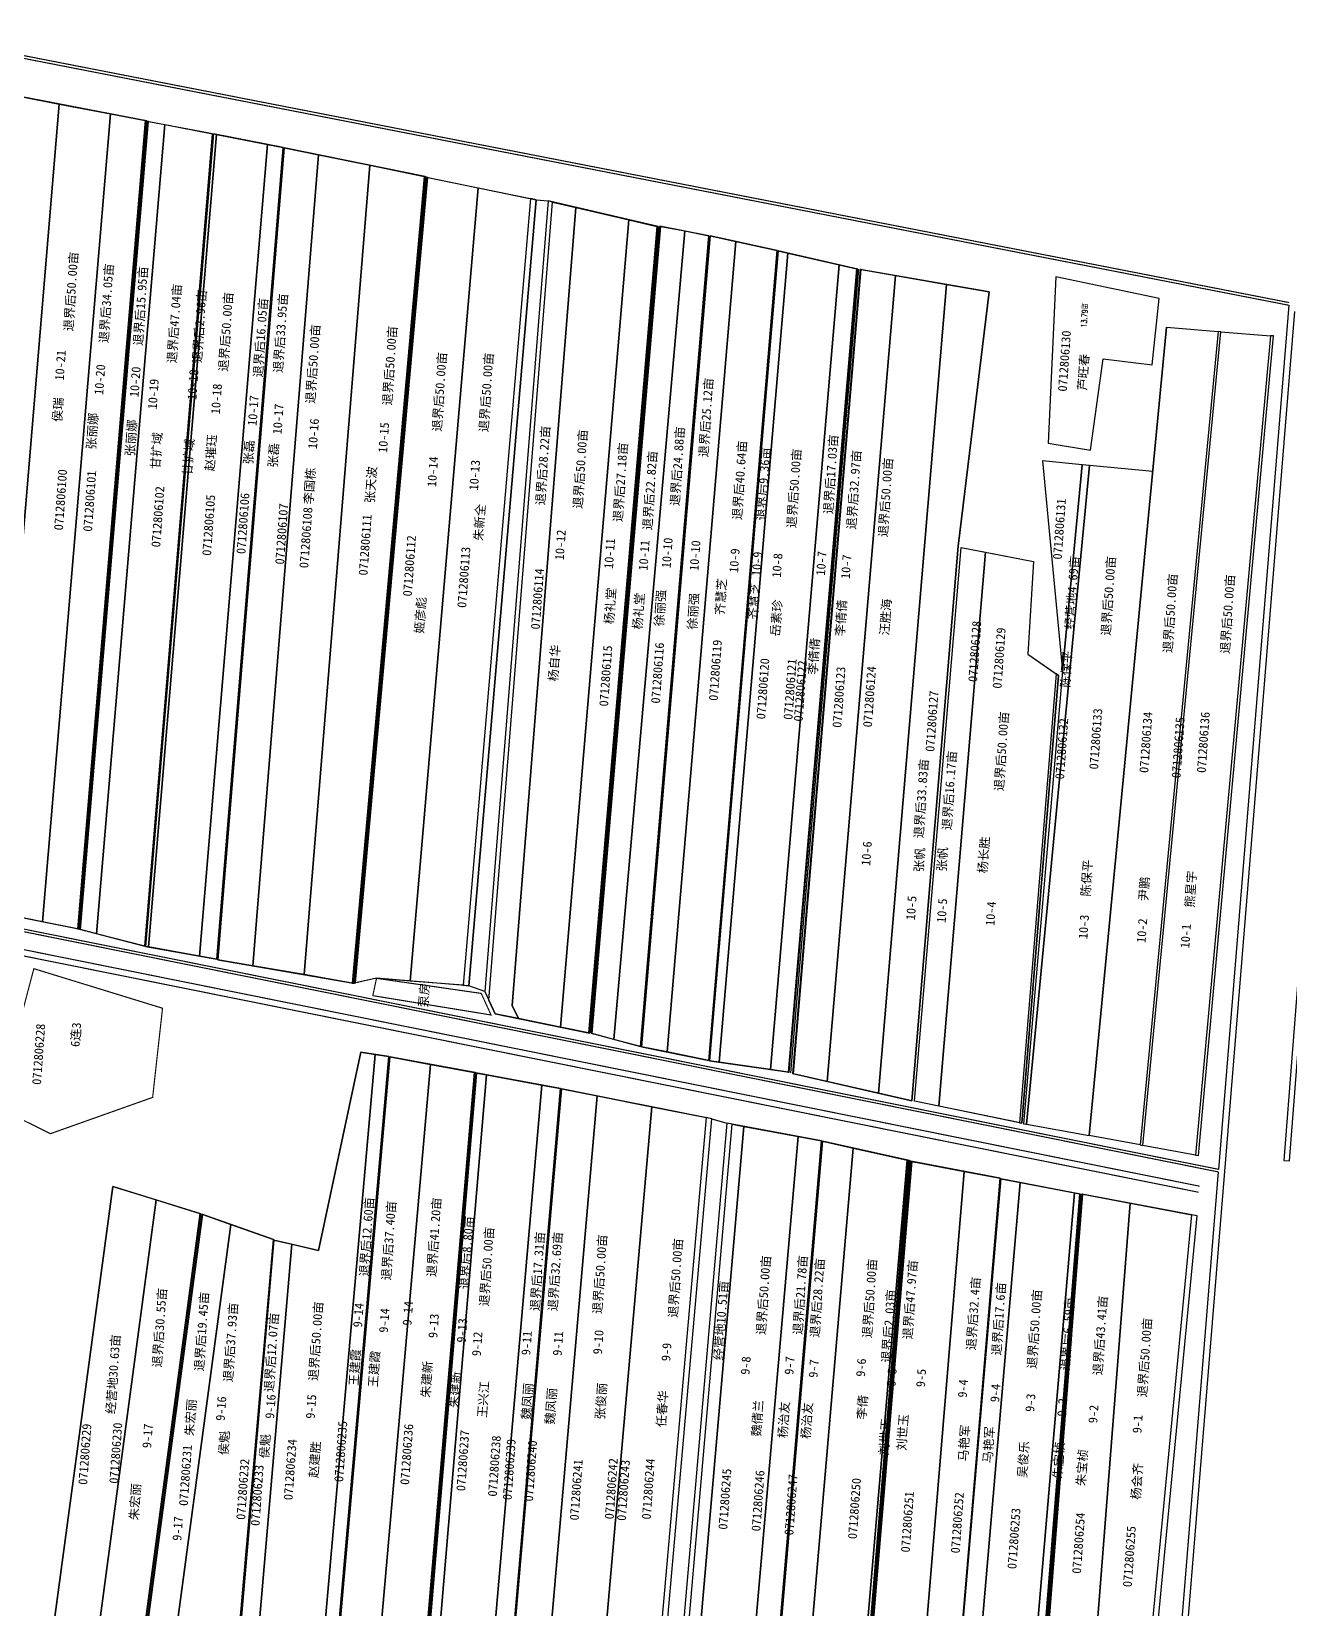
# Model space of a CAD drawing. Extents: x 550319 to 555636, y 4977603 to 4983250.
# Drawn here: x 552286 to 553405, y 4979769 to 4981172 of the extents above; entities that cross this region are included whole.
import ezdxf
from ezdxf.enums import TextEntityAlignment as Align

# ---------------------------------------------------------------- set-up
doc = ezdxf.new("R2010")
doc.units = 0
doc.header["$LTSCALE"] = 10
for name, color, linetype in [('2020-3-23', 4, 'CONTINUOUS'), ('2021新职工', 1, 'CONTINUOUS'), ('2022年', 7, 'CONTINUOUS'), ('出水桩', 2, 'CONTINUOUS'), ('地块名称', 6, 'CONTINUOUS'), ('宗地号', 1, 'CONTINUOUS'), ('权利人', 1, 'CONTINUOUS'), ('林渠扣减', 7, 'CONTINUOUS'), ('测地框', 1, 'CONTINUOUS'), ('磅房', 1, 'CONTINUOUS'), ('经营地', 6, 'CONTINUOUS'), ('经营地面积', 6, 'CONTINUOUS'), ('路林渠', 1, 'CONTINUOUS'), ('身份地', 1, 'CONTINUOUS'), ('身份地面积', 1, 'CONTINUOUS')]:
    doc.layers.add(name, color=color, linetype=linetype)
doc.styles.add('HZ', font='rs.shx', dxfattribs={"width": 0.8, "bigfont": 'hztxt.shx'})
doc.styles.add('宋体', font='')
doc.styles.get('宋体').set_extended_font_data('SimSun')

msp = doc.modelspace()

# ---------------------------------------------------------------- linework, layer by layer
at = {"layer": '2020-3-23', "color": 1, "linetype": 'Continuous', "flags": 128}
for points, elevation in [([(552638.4, 4981042.4), (552683.2, 4981033.2), (552622.7, 4980327.6), (552592.8, 4980330), (552574.2, 4980325.9)], 290.2), ([(552770.2, 4981015.7), (552817.4, 4981004.7), (552756.6, 4980286.6), (552719.2, 4980294.3), (552713.5, 4980305.9)], 290)]:
    msp.add_lwpolyline(points, close=True, dxfattribs=dict(at, elevation=elevation))
at = {"layer": '2021新职工', "color": 4, "linetype": 'Continuous', "flags": 128}
for points, elevation in [([(552912.4, 4980985.5), (552949.3, 4980977.5), (552888.4, 4980257), (552851.5, 4980264.5)], 290.5), ([(552950.2, 4980977), (552958.7, 4980975.1), (552897.7, 4980255.4), (552889.1, 4980256.7)], 290.6), ([(552919.5, 4980198.3), (552967.9, 4980189.3), (552909.1, 4979511.5), (552860.8, 4979521.2)], 291)]:
    msp.add_lwpolyline(points, close=True, dxfattribs=dict(at, elevation=elevation))
at = {"layer": '2022年', "color": 6, "linetype": 'Continuous', "flags": 128}
for points, elevation in [([(553004.5, 4980964.7), (553020, 4980961.1), (552959.1, 4980246.5), (552943.4, 4980248.8)], 290.6), ([(553024.1, 4980960.4), (553054.5, 4980955.1), (552993.8, 4980238.3), (552963.8, 4980245.1)], 290.4)]:
    msp.add_lwpolyline(points, close=True, dxfattribs=dict(at, elevation=elevation))
at = {"layer": '2022年', "color": 4, "linetype": 'Continuous', "elevation": 291, "flags": 128}
msp.add_lwpolyline([(553165.4, 4980148.4), (553213.9, 4980139.1), (553156.1, 4979463.6), (553107.5, 4979472.8)], close=True, dxfattribs=at)
at = {"layer": '出水桩', "color": 2, "linetype": 'Continuous', "flags": 128}
for points in [[(552388.1, 4981092.7), (552387.1, 4981092.9), (552326.8, 4980374.1), (552327.7, 4980373.9)], [(552389.8, 4981092.1), (552388.8, 4981092.3), (552328.4, 4980373.6), (552329.4, 4980373.3)], [(552636.2, 4981043.1), (552635.3, 4981043.3), (552571.1, 4980325.8), (552572.1, 4980325.6)], [(552638.4, 4981042.4), (552637.4, 4981042.6), (552573.2, 4980325.6), (552574.2, 4980325.9)], [(552843.3, 4980998.7), (552842.2, 4980998.9), (552781.4, 4980281.6), (552782.4, 4980281.3)], [(552845.9, 4980998.9), (552844.9, 4980999), (552783.7, 4980281.1), (552784.7, 4980280.8)], [(553021, 4980960.9), (553020, 4980961.1), (552959.1, 4980246.5), (552960.1, 4980246.4)], [(553024.1, 4980960.4), (553023.1, 4980960.6), (552962.8, 4980245.3), (552963.8, 4980245.1)], [(553199.5, 4980599.5), (553197.6, 4980600.8), (553165, 4980201.5), (553167, 4980201.1)], [(552680.6, 4980246.1), (552679.6, 4980246.2), (552622, 4979567.5), (552623, 4979567.3)], [(552682.2, 4980245.7), (552681.2, 4980245.9), (552623.9, 4979567.1), (552624.9, 4979567)], [(553066.9, 4980167.9), (553065.9, 4980168.1), (553010.4, 4979491.9), (553011.4, 4979491.7)], [(553069.2, 4980167.1), (553068.3, 4980167.3), (553011.9, 4979491.4), (553012.9, 4979491.2)], [(553219.3, 4980138), (553218.3, 4980138.2), (553164.4, 4979462), (553165.4, 4979461.8)], [(553221.3, 4980137.9), (553220.3, 4980138.1), (553167.3, 4979461.2), (553168.3, 4979461)], [(552436.4, 4980120.5), (552435.5, 4980120.8), (552368.3, 4979618.9), (552369.3, 4979618.7)], [(552438.3, 4980119.9), (552437.3, 4980120.2), (552370, 4979618.5), (552371, 4979618.3)]]:
    msp.add_lwpolyline(points, close=True, dxfattribs=at)
for points, elevation in [([(552388.5, 4981092.5), (552328.1, 4980373.7)], 289.9), ([(552572.6, 4980325.6), (552636.8, 4981042.8)], 290.2), ([(552783.1, 4980281.2), (552844.1, 4980998.9)], 290), ([(552961.4, 4980245.8), (553022.1, 4980960.7)], 290.6), ([(552680.9, 4980246), (552623.4, 4979567.2)], 290.6), ([(553067.6, 4980167.6), (553011.7, 4979491.6)], 291), ([(553012.9, 4979491.2), (553069.3, 4980167.2)], 291), ([(553219.8, 4980138.1), (553166.4, 4979461.5)], 290.6)]:
    msp.add_lwpolyline(points, dxfattribs=dict(at, elevation=elevation))
at = {"layer": '出水桩', "linetype": 'Continuous', "flags": 128}
msp.add_lwpolyline([(553344.2, 4980905.2), (553341.6, 4980905.4), (553272.2, 4980181.8), (553274.8, 4980181.3)], close=True, dxfattribs=at)
at = {"layer": '林渠扣减', "color": 3, "linetype": 'Continuous', "flags": 128}
for points, elevation in [([(552734.9, 4981022.6), (552729.8, 4981023.6), (552669.8, 4980323.8), (552674.9, 4980323.4)], 290.4), ([(552749.4, 4981020.5), (552745.4, 4981021.5), (552689.2, 4980318.3), (552692.7, 4980310.7)], 290), ([(553391, 4980901.4), (553388.3, 4980901.6), (553321.4, 4980172.8), (553324.1, 4980172.4)], 291.1)]:
    msp.add_lwpolyline(points, close=True, dxfattribs=dict(at, elevation=elevation))
for points in [[(553460.8, 4980881.8), (553455.9, 4980882.8), (553400.2, 4980168), (553405.2, 4980167.6)], [(552891.1, 4980205.1), (552886.2, 4980206.1), (552826.2, 4979526.7), (552831.2, 4979525.6)], [(552909.3, 4980200.2), (552904.4, 4980201.1), (552845.7, 4979524.2), (552850.6, 4979523.2)], [(553323, 4980118.6), (553318, 4980119.6), (553253.4, 4979447.2), (553258.3, 4979446.4)]]:
    msp.add_lwpolyline(points, close=True, dxfattribs=at)
at = {"layer": '测地框', "color": 7, "linetype": 'Continuous', "flags": 128}
for points, elevation in [([(552388.1, 4981092.7), (552277.5, 4981114.1), (552217.3, 4980396.1), (552327.7, 4980373.9)], 289.9), ([(552447, 4981081.3), (552388.8, 4981092.3), (552328.4, 4980373.6), (552386.6, 4980358.7)], 290.2), ([(552509.6, 4981069), (552447.7, 4981081.1), (552387.2, 4980358.3), (552450.7, 4980346.9)], 290.3), ([(552636.2, 4981043.1), (552510.5, 4981068.7), (552451.7, 4980346.6), (552572.1, 4980325.6)], 290.2), ([(552674.9, 4980323.4), (552592.8, 4980330), (552573.2, 4980325.6), (552637.4, 4981042.6), (552734.9, 4981022.6)], 290.4), ([(552843.3, 4980998.7), (552745.4, 4981021.5), (552689.2, 4980318.3), (552698.3, 4980298.5), (552782.4, 4980281.3)], 290), ([(552888.6, 4980990.6), (552844.9, 4980999), (552783.7, 4980281.1), (552827.7, 4980269.4)], 290.4), ([(552949.3, 4980977.5), (552889.8, 4980990.4), (552828.5, 4980269.1), (552888.4, 4980257)], 290.5), ([(553021, 4980960.9), (552950.2, 4980977), (552889.1, 4980256.7), (552960.1, 4980246.4)], 290.6), ([(553137.8, 4980940.6), (553023.1, 4980960.6), (552962.8, 4980245.3), (553069.2, 4980221.1), (553110.3, 4980714.5)], 290.4), ([(553289.3, 4980934.7), (553197.3, 4980954), (553190.3, 4980805.9), (553228.2, 4980799.9), (553239.5, 4980881), (553282.9, 4980875.8)], 290.2), ([(553167, 4980201.1), (553071.6, 4980220.6), (553113.1, 4980713.1), (553177.4, 4980700.8), (553172.4, 4980618.2), (553199.5, 4980599.5)], 291), ([(552603.8, 4980260.5), (552578.8, 4980264.3), (552541.3, 4980087.9), (552501.5, 4980097.2), (552459.1, 4979603.5), (552544.1, 4979582.3)], 290.8), ([(552680.6, 4980246.1), (552604.7, 4980260.3), (552545, 4979582), (552623, 4979567.3)], 290.6), ([(552756.6, 4980232.1), (552681.2, 4980245.9), (552623.9, 4979567.1), (552698.1, 4979555)], 290.8), ([(552891.1, 4980205.1), (552757.5, 4980231.7), (552698.7, 4979554.7), (552831.2, 4979525.6)], 291), ([(552988.6, 4980185.4), (552904.4, 4980201.1), (552845.7, 4979524.2), (552930.6, 4979507.2)], 291), ([(553066.9, 4980167.9), (552989.5, 4980185.1), (552931.4, 4979506.8), (553011.4, 4979491.7)], 291), ([(553147.7, 4980152.1), (553068.3, 4980167.3), (553011.9, 4979491.4), (553090.4, 4979476)], 291.1), ([(553219.3, 4980138), (553148.3, 4980151.6), (553090.4, 4979476), (553163.6, 4979462.2), (553165.4, 4979461.8)], 291), ([(552436.4, 4980120.5), (552358.1, 4980144.9), (552289.8, 4979636.5), (552369.3, 4979618.7)], 290.7), ([(553323, 4980118.6), (553220.3, 4980138.1), (553167.3, 4979461.2), (553258.3, 4979446.4)], 290.6), ([(552501, 4980097.6), (552437.3, 4980120.2), (552370, 4979618.5), (552457.9, 4979603.7)], 290.7)]:
    msp.add_lwpolyline(points, close=True, dxfattribs=dict(at, elevation=elevation))
msp.add_lwpolyline([(553220.7, 4980786.9), (553185.5, 4980790.2), (553203.1, 4980603.3)], close=True, dxfattribs=at)
at = {"layer": '磅房', "color": 4, "linetype": 'Continuous', "const_width": 1, "elevation": 290.3, "flags": 128}
msp.add_lwpolyline([(552592.8, 4980330), (552589.5, 4980314.6), (552694.7, 4980297.4), (552686, 4980316.6)], close=True, dxfattribs=at)
at = {"layer": '经营地', "color": 5, "linetype": 'Continuous', "flags": 128}
for points in [[(553289.3, 4980934.7), (553197.3, 4980954), (553190.3, 4980805.9), (553228.2, 4980799.9), (553239.5, 4980881), (553282.9, 4980875.8)], [(553227.3, 4980786.2), (553220.7, 4980786.9), (553203.1, 4980603.3), (553168.4, 4980200.7), (553171.1, 4980200.2)]]:
    msp.add_lwpolyline(points, close=True, dxfattribs=at)
at = {"layer": '经营地', "color": 5, "linetype": 'Continuous', "elevation": 291.1, "flags": 128}
msp.add_lwpolyline([(553295.8, 4980909.1), (553226.8, 4980190.1)], dxfattribs=at)
at = {"layer": '经营地', "color": 5, "const_width": 1, "elevation": 101}
msp.add_lwpolyline([(552287.9, 4980338.6), (552273.2, 4980282.8), (552267.3, 4980209.4), (552302.6, 4980191.8), (552393.6, 4980224.1), (552402.4, 4980303.4), (552287.9, 4980338.6)], dxfattribs=at)
at = {"layer": '路林渠', "color": 4, "linetype": 'Continuous', "const_width": 1, "flags": 128}
for points, elevation in [([(552171.3, 4981169.3), (553404.6, 4980928.7)], 290.3), ([(552171.7, 4981171.7), (553404.8, 4980931.1)], 290.7), ([(552111.7, 4980405.1), (553341.8, 4980157.8)], 291.1), ([(552111.9, 4980407.4), (553342, 4980160.1)], 291.1)]:
    msp.add_lwpolyline(points, dxfattribs=dict(at, elevation=elevation))
at = {"layer": '路林渠', "color": 3, "linetype": 'Continuous', "elevation": 290.4, "flags": 128}
msp.add_lwpolyline([(552734.9, 4981022.6), (552745.4, 4981021.5), (552689.2, 4980318.3), (552674.9, 4980323.4)], close=True, dxfattribs=at)
at = {"layer": '路林渠', "color": 4, "linetype": 'Continuous', "flags": 128}
for points, elevation in [([(553404.6, 4980928.7), (553342, 4980160.1)], 290.1), ([(553409.6, 4980923.1), (553347, 4980154.6)], 289.8), ([(553341.8, 4980157.8), (553282.7, 4979431.4)], 290.1), ([(553347, 4980154.6), (553287.8, 4979428.2)], 290.7)]:
    msp.add_lwpolyline(points, dxfattribs=dict(at, elevation=elevation))
at = {"layer": '路林渠', "color": 5, "linetype": 'Continuous', "const_width": 1, "flags": 128}
for points, elevation in [([(552114, 4980388.7), (553325.2, 4980145.1)], 291), ([(552113.2, 4980383.2), (553324.4, 4980139.7)], 291.2)]:
    msp.add_lwpolyline(points, dxfattribs=dict(at, elevation=elevation))
at = {"layer": '路林渠', "linetype": 'Continuous', "elevation": 291, "flags": 128}
msp.add_lwpolyline([(552891.1, 4980205.1), (552904.4, 4980201.1), (552845.7, 4979524.2), (552831.2, 4979525.6)], close=True, dxfattribs=at)
at = {"layer": '身份地', "linetype": 'Continuous', "flags": 128}
for points, elevation in [([(552277.5, 4981114.1), (552310.4, 4981107.7), (552250.1, 4980389.5), (552217.3, 4980396.1)], 289.9), ([(552310.4, 4981107.7), (552356.1, 4981098.9), (552295.7, 4980380.3), (552250.1, 4980389.5)], 289.9), ([(552356.1, 4981098.9), (552387.1, 4981092.9), (552326.8, 4980374.1), (552295.7, 4980380.3)], 289.9), ([(552404.4, 4981089.4), (552447, 4981081.3), (552386.6, 4980358.7), (552343.8, 4980369.6)], 289.9), ([(552447.7, 4981081.1), (552450.4, 4981080.6), (552389.9, 4980357.9), (552387.2, 4980358.3)], 290.3), ([(552450.4, 4981080.6), (552495.8, 4981071.7), (552435.3, 4980349.7), (552389.9, 4980357.9)], 290.3), ([(552495.8, 4981071.7), (552509.6, 4981069), (552450.7, 4980346.9), (552435.3, 4980349.7)], 290.3), ([(552510.5, 4981068.7), (552541.3, 4981062.5), (552482.7, 4980341.2), (552451.7, 4980346.6)], 290.2), ([(552541.3, 4981062.5), (552586.8, 4981053.3), (552528.3, 4980333.4), (552482.7, 4980341.2)], 290.2), ([(552586.8, 4981053.2), (552635.3, 4981043.3), (552571.1, 4980325.8), (552528.3, 4980333.3)], 290.2), ([(552683.2, 4981033.2), (552729.8, 4981023.6), (552669.8, 4980323.8), (552622.7, 4980327.6)], 290.2), ([(552817.4, 4981004.7), (552842.2, 4980998.9), (552781.4, 4980281.6), (552756.6, 4980286.6)], 290), ([(552867.1, 4980994.8), (552888.6, 4980990.6), (552827.7, 4980269.4), (552804, 4980275.7)], 290.4), ([(552889.8, 4980990.4), (552912.4, 4980985.5), (552851.5, 4980264.5), (552828.5, 4980269.1)], 290.5), ([(552958.7, 4980975.1), (553004.5, 4980964.7), (552943.4, 4980248.8), (552897.7, 4980255.4)], 290.6), ([(553054.5, 4980955.1), (553100.1, 4980947.2), (553039.5, 4980227.9), (552993.8, 4980238.3)], 290.4), ([(553100.1, 4980947.2), (553137.8, 4980940.6), (553110.3, 4980714.5), (553069.2, 4980221.1), (553039.5, 4980227.9)], 290.4), ([(553295.8, 4980909.1), (553341.6, 4980905.4), (553272.2, 4980181.8), (553226.8, 4980190.1)], 291.1), ([(553344.2, 4980905.2), (553388.3, 4980901.6), (553321.4, 4980172.8), (553274.8, 4980181.3)], 291.1), ([(553113.1, 4980713.1), (553134.6, 4980709), (553093.1, 4980216.2), (553071.6, 4980220.6)], 291), ([(553134.6, 4980709), (553177.4, 4980700.8), (553172.4, 4980618.2), (553197.6, 4980600.8), (553165, 4980201.5), (553093.1, 4980216.2)], 291), ([(552517.5, 4980093.4), (552541.3, 4980087.9), (552578.8, 4980264.3), (552591.6, 4980262.3), (552531.9, 4979585.4), (552475, 4979599.5)], 290.8), ([(552591.6, 4980262.3), (552603.8, 4980260.5), (552544.1, 4979582.3), (552531.9, 4979585.4)], 290.8), ([(552604.7, 4980260.3), (552640.8, 4980253.5), (552581.1, 4979575.2), (552545, 4979582)], 290.6), ([(552640.8, 4980253.5), (552679.6, 4980246.2), (552622, 4979567.5), (552581.1, 4979575.2)], 290.6), ([(552690.7, 4980244.1), (552739.8, 4980235.1), (552681.3, 4979557.7), (552633.4, 4979565.6)], 290.6), ([(552739.8, 4980235.1), (552756.6, 4980232.1), (552698.1, 4979555), (552681.3, 4979557.7)], 290.6), ([(552757.5, 4980231.7), (552789.1, 4980225.4), (552730.3, 4979547.8), (552698.7, 4979554.7)], 291), ([(552789.1, 4980225.4), (552837.9, 4980215.7), (552778.1, 4979537.3), (552730.3, 4979547.8)], 291), ([(552837.9, 4980215.7), (552886.2, 4980206.1), (552826.2, 4979526.7), (552778.1, 4979537.3)], 291), ([(552967.9, 4980189.3), (552988.6, 4980185.4), (552930.6, 4979507.2), (552909.1, 4979511.5)], 291), ([(552989.5, 4980185.1), (553016.8, 4980179), (552958.8, 4979501.7), (552931.4, 4979506.8)], 291), ([(553016.8, 4980179), (553065.1, 4980168.3), (553007.2, 4979492.5), (552958.8, 4979501.7)], 291), ([(553065.1, 4980168.3), (553065.9, 4980168.1), (553010.4, 4979491.9), (553007.2, 4979492.5)], 291), ([(553069.2, 4980167.1), (553115.8, 4980158.2), (553059.5, 4979482.1), (553012.9, 4979491.2)], 291), ([(553115.8, 4980158.2), (553147.7, 4980152.1), (553090.4, 4979476), (553059.5, 4979482.1)], 291), ([(553148.3, 4980151.6), (553165.4, 4980148.4), (553107.5, 4979472.8), (553090.4, 4979476)], 291), ([(553213.9, 4980139.1), (553218.3, 4980138.2), (553164.4, 4979462), (553156.1, 4979463.6)], 291), ([(553221.3, 4980137.9), (553263.5, 4980129.9), (553210.5, 4979454.2), (553168.3, 4979461)], 290.6), ([(552396.6, 4980132.9), (552435.5, 4980120.8), (552368.3, 4979618.9), (552329.1, 4979627.7)], 290.7), ([(553263.5, 4980129.9), (553318, 4980119.6), (553253.4, 4979447.2), (553210.5, 4979454.2)], 290.6), ([(552463.1, 4980111.1), (552501, 4980097.6), (552457.9, 4979603.7), (552396.4, 4979614.1)], 290.7), ([(552501.5, 4980097.2), (552517.5, 4980093.4), (552475, 4979599.5), (552459.1, 4979603.5)], 290.8)]:
    msp.add_lwpolyline(points, close=True, dxfattribs=dict(at, elevation=elevation))
for points in [[(552389.8, 4981092.1), (552404.4, 4981089.4), (552343.8, 4980369.6), (552329.4, 4980373.3)], [(552845.9, 4980998.9), (552867.1, 4980994.8), (552804, 4980275.7), (552784.7, 4980280.8)], [(553227.3, 4980786.2), (553220.7, 4980786.9), (553203.1, 4980603.3), (553168.4, 4980200.7), (553171.1, 4980200.2)]]:
    msp.add_lwpolyline(points, close=True, dxfattribs=at)
for points, elevation in [([(552388.1, 4981092.7), (552388.8, 4981092.3)], 289.9), ([(552636.2, 4981043.1), (552637.4, 4981042.6)], 290.2), ([(553203.1, 4980603.3), (553220.7, 4980786.9)], 291.1), ([(552327.7, 4980373.9), (552328.4, 4980373.6)], 289.9), ([(552572.1, 4980325.6), (552573.2, 4980325.6)], 290.2), ([(552680.6, 4980246.1), (552681.2, 4980245.9)], 290.6), ([(553066.9, 4980167.9), (553068.3, 4980167.3)], 291)]:
    msp.add_lwpolyline(points, dxfattribs=dict(at, elevation=elevation))
at = {"layer": '身份地', "color": 5, "linetype": 'Continuous', "flags": 128}
for points, elevation in [([(552749.4, 4981020.5), (552770.2, 4981015.7), (552713.5, 4980305.9), (552719.2, 4980294.3), (552698.3, 4980298.5), (552692.7, 4980310.7)], 290), ([(552358.1, 4980144.9), (552396.6, 4980132.9), (552329.1, 4979627.7), (552289.8, 4979636.5)], 290.7)]:
    msp.add_lwpolyline(points, close=True, dxfattribs=dict(at, elevation=elevation))
at = {"layer": '身份地', "color": 1, "linetype": 'Continuous', "flags": 128}
for points in [[(553283.5, 4980780.9), (553283.5, 4980780.9), (553283.5, 4980780.9), (553227.3, 4980786.2), (553171.1, 4980200.2), (553226.8, 4980190.1)], [(552682.2, 4980245.7), (552690.7, 4980244.1), (552633.4, 4979565.6), (552624.9, 4979567)], [(552438.3, 4980119.9), (552463.1, 4980111.1), (552396.4, 4979614.1), (552371, 4979618.3)]]:
    msp.add_lwpolyline(points, close=True, dxfattribs=at)
at = {"layer": '身份地', "color": 5, "linetype": 'Continuous', "flags": 128}
msp.add_lwpolyline([(552909.3, 4980200.2), (552919.5, 4980198.3), (552860.8, 4979521.2), (552850.6, 4979523.2)], close=True, dxfattribs=at)

# ---------------------------------------------------------------- texts
at = {"layer": '2020-3-23', "color": 1, "linetype": 'Continuous', "style": '宋体'}
for s, p in [('姬彦彪', (552631.6, 4980653)), ('杨自华', (552750.8, 4980610.5))]:
    msp.add_text(s, height=8, rotation=86, dxfattribs=at).set_placement(p, align=Align.MIDDLE)
at = {"layer": '2021新职工', "color": 4, "linetype": 'Continuous', "style": '宋体'}
for s, p in [('退界后40.64亩', (552915.8, 4980773.1)), ('退界后9.36亩', (552936.8, 4980769.8)), ('齐慧芝', (552899, 4980669.5)), ('齐慧芝', (552928.4, 4980665.5)), ('退界后50.00亩', (552937, 4980048.2)), ('魏倩兰', (552931.5, 4979938.7))]:
    msp.add_text(s, height=8, rotation=86, dxfattribs=at).set_placement(p, align=Align.MIDDLE)
at = {"layer": '2022年', "color": 6, "linetype": 'Continuous', "style": '宋体'}
for p in [(553005.9, 4980650.6), (552981.7, 4980616.4)]:
    msp.add_text('李倩倩', height=8, rotation=86, dxfattribs=at).set_placement(p, align=Align.MIDDLE)
at = {"layer": '2022年', "color": 4, "linetype": 'Continuous', "style": '宋体'}
msp.add_text('吴俊乐', height=8, rotation=86, dxfattribs=at).set_placement((553168.1, 4979902.1), align=Align.MIDDLE)
at = {"layer": '地块名称', "color": 7, "linetype": 'Continuous', "style": '宋体'}
for s, p in [('10-21', (552311.5, 4980875.3)), ('10-20', (552346.6, 4980862.6)), ('10-20', (552378.1, 4980860.6)), ('10-18', (552429.5, 4980858.1)), ('10-19', (552394.2, 4980849.7)), ('10-18', (552450.4, 4980845.4)), ('10-17', (552483.1, 4980835)), ('10-17', (552505.3, 4980827.5)), ('10-16', (552536.8, 4980814.4)), ('10-15', (552599.2, 4980811)), ('10-14', (552642.8, 4980780.6)), ('10-13', (552680.1, 4980777.6)), ('10-12', (552756.4, 4980715.5)), ('10-11', (552800.2, 4980707.8)), ('10-11', (552830.9, 4980706.3)), ('10-10', (552851.5, 4980708.4)), ('10-10', (552876.2, 4980706)), ('10-9', (552911.3, 4980701.6)), ('10-9', (552931.4, 4980698.7)), ('10-8', (552949.4, 4980697.3)), ('10-7', (552988.6, 4980699.1)), ('10-7', (553010.7, 4980696.1)), ('10-6', (553028.9, 4980441)), ('10-5', (553068.7, 4980392.6)), ('10-5', (553096, 4980390.2)), ('10-4', (553139.4, 4980387.5)), ('10-3', (553222.1, 4980375.8)), ('10-2', (553273.9, 4980372.4)), ('10-1 ', (553313, 4980370.3)), ('9-14', (552576.7, 4980030.4)), ('9-14', (552620.7, 4980032.1)), ('9-14', (552599.7, 4980025.7)), ('9-13', (552643.7, 4980020.9)), ('9-13', (552668.9, 4980016.8)), ('9-12', (552682.4, 4980004.8)), ('9-11', (552726.4, 4980005.6)), ('9-11', (552754.3, 4980005.2)), ('9-10', (552790.2, 4980006.4)), ('9-9', (552850.8, 4979997.6)), ('9-8', (552921.3, 4979985.6)), ('9-7', (552960.3, 4979985.6)), ('9-7', (552981.8, 4979982.9)), ('9-6', (553024, 4979983.8)), ('9-5', (553051.2, 4979975.3)), ('9-5', (553077.4, 4979974.5)), ('9-4', (553114.6, 4979965.2)), ('9-4', (553143.4, 4979961.1)), ('9-16', (552454.5, 4979947.3)), ('9-16', (552498.5, 4979949.1)), ('9-15', (552534.6, 4979949.1)), ('9-3', (553174.6, 4979952.5)), ('9-2', (553203, 4979948.4)), ('9-2', (553230.7, 4979942.4)), ('9-1 ', (553270.2, 4979936.2)), ('9-17', (552389.1, 4979923)), ('9-17', (552415.9, 4979840.6))]:
    msp.add_text(s, height=8, rotation=86, dxfattribs=at).set_placement(p, align=Align.MIDDLE)
at = {"layer": '地块名称', "color": 1, "linetype": 'Continuous', "style": '宋体'}
for s, p in [('泵房', (552634.9, 4980315.1)), ('6连3', (552325.1, 4980279.9))]:
    msp.add_text(s, height=8, rotation=86, dxfattribs=at).set_placement(p, align=Align.MIDDLE)
at = {"layer": '宗地号', "linetype": 'Continuous', "style": '宋体'}
for s, p in [('0712806130', (553204.9, 4980879.1, 2030.1)), ('0712806100', (552311.7, 4980755.7, 1739.4)), ('0712806101', (552337.6, 4980754.5, 1739.4)), ('0712806102', (552398.3, 4980740.6, 1739.4)), ('0712806105', (552443.5, 4980733.1, 1739.4)), ('0712806106', (552474, 4980734.6, 1739.4)), ('0712806131', (553200.4, 4980729.7, 2030.1)), ('0712806107', (552508.4, 4980725.3, 1739.4)), ('0712806108', (552530, 4980722, 1449.1)), ('0712806111', (552582.7, 4980715.5, 1449.1)), ('0712806112', (552622.1, 4980696.9, 1449.1)), ('0712806113', (552670.5, 4980686.7, 1449.1)), ('0712806114', (552736, 4980667.5, 1449.1)), ('0712806128', (553125.1, 4980620.8, 2030.1)), ('0712806129', (553146.8, 4980614.9, 2030.1)), ('0712806116', (552842.9, 4980601.6, 1449.1)), ('0712806119', (552894.3, 4980604, 1449.1)), ('0712806115', (552796.8, 4980599, 1449.1)), ('0712806120', (552936.6, 4980587.6, 1449.1)), ('0712806121', (552960.8, 4980587.2, 2030.3)), ('0712806122', (552969.9, 4980585.6, 1739.7)), ('0712806123', (553004.3, 4980580.1, 1739.7)), ('0712806124', (553031.5, 4980580.5, 1739.7)), ('0712806127', (553087, 4980558.7, 2030.1)), ('0712806132', (553202.5, 4980534.2, 2030.1)), ('0712806133', (553232.8, 4980543, 2030.1)), ('0712806134', (553277.4, 4980539.9, 2030.1)), ('0712806135', (553306.1, 4980535.2, 2030.1)), ('0712806136', (553328.5, 4980539.9, 2030.1)), ('0712806228', (552292.2, 4980262.5, 2610)), ('0712806229', (552333.3, 4979906.7, 2610)), ('0712806230', (552360.8, 4979907.7, 2610)), ('0712806235', (552561, 4979909.2, 2610)), ('0712806236', (552619.7, 4979906.6, 2610)), ('0712806237', (552669.6, 4979901, 2610)), ('0712806231', (552422.8, 4979887.9, 2610)), ('0712806234', (552516, 4979893, 2610)), ('0712806238', (552697.7, 4979896.2, 2610)), ('0712806239', (552710.9, 4979893.1, 2610)), ('0712806240', (552729.9, 4979891.9, 2901)), ('0712806232', (552473.8, 4979875.5, 2610)), ('0712806241', (552770.5, 4979875, 2901)), ('0712806242', (552801.7, 4979876, 2901)), ('0712806243', (552812.5, 4979874.6, 2901)), ('0712806244', (552834.7, 4979875.8, 2901)), ('0712806233', (552486.6, 4979870.1, 2900.8)), ('0712806245', (552902.8, 4979866.8, 2901)), ('0712806246', (552932.3, 4979865.3, 3192)), ('0712806247', (552961.6, 4979861.8, 2901)), ('0712806250', (553018.1, 4979858.4, 2901)), ('0712806251', (553065.2, 4979846.5, 2901)), ('0712806252', (553109.6, 4979845.7, 2901)), ('0712806253', (553160, 4979831.7, 2901)), ('0712806254', (553217.5, 4979827.6, 2901)), ('0712806255', (553262.7, 4979815.7, 2901))]:
    msp.add_text(s, height=8, rotation=86, dxfattribs=at).set_placement(p, align=Align.MIDDLE)
at = {"layer": '权利人', "linetype": 'Continuous', "style": '宋体'}
for s, p in [('芦旺春', (553221.6, 4980869.2)), ('侯瑞', (552309.1, 4980835.8)), ('张丽娜', (552339.7, 4980816.7)), ('张丽娜', (552374.2, 4980810.7)), ('甘扩域', (552396.9, 4980799.4)), ('甘扩域', (552425.3, 4980793.7)), ('赵璀珏', (552445.2, 4980797.4)), ('张磊', (552479.2, 4980798)), ('张磊', (552501.1, 4980795.2)), ('李国栋', (552533, 4980768)), (' 张天波', (552587.5, 4980766.4)), ('朱新全', (552684.2, 4980735.6)), ('杨礼堂', (552800.5, 4980661.3)), ('杨礼堂', (552825.8, 4980656.6)), ('徐丽强', (552845, 4980659.4)), ('徐丽强', (552874.4, 4980656.5)), ('岳素珍', (552948.4, 4980650.6)), ('汪胜海', (553045.5, 4980651.4)), ('张帆', (553075.8, 4980435.4)), ('张帆', (553096.1, 4980435.9)), ('杨长胜', (553132.9, 4980439.8)), ('陈保平', (553224.5, 4980419.2)), ('尹鹏', (553275.6, 4980409.6)), ('熊星宇', (553317, 4980409.3)), ('王建霞', (552573.3, 4979983.9)), ('王建霞', (552590.5, 4979982.5)), ('朱建新', (552637.2, 4979973.3)), ('朱建新', (552662.5, 4979964.2)), ('王兴江', (552687.7, 4979955.5)), ('魏凤丽', (552726.7, 4979953.8)), ('张俊丽', (552792.4, 4979953.9)), ('朱宏丽', (552427.1, 4979939.4)), ('魏凤丽', (552747.8, 4979949.4)), ('任春华', (552846.8, 4979947.1)), ('李倩', (553024.8, 4979948.5)), ('杨治友', (552955, 4979937.4)), ('杨治友', (552975.5, 4979936.7)), ('刘世玉', (553060.7, 4979926.2)), ('侯魁', (552457, 4979916.8)), ('刘世玉', (553044.9, 4979922.1)), ('马艳军', (553115.4, 4979916.5)), ('马艳军', (553137.2, 4979915.2)), ('侯魁', (552493.3, 4979913.9)), ('赵建胜', (552537.6, 4979902)), ('朱宝桢', (553199.5, 4979901.2)), ('朱宝桢', (553220.3, 4979894.8)), ('杨会齐', (553269.2, 4979882.7)), ('朱宏丽', (552377.7, 4979864.4))]:
    msp.add_text(s, height=8, rotation=86, dxfattribs=at).set_placement(p, align=Align.MIDDLE)
at = {"layer": '权利人', "color": 5, "linetype": 'Continuous', "style": '宋体'}
msp.add_text('陈保平', height=8, rotation=86, dxfattribs=at).set_placement((553206.3, 4980605), align=Align.MIDDLE)
at = {"layer": '经营地面积', "color": 5, "linetype": 'Continuous', "style": 'HZ', "width": 0.8}
msp.add_text('13.79亩', height=5, rotation=86, dxfattribs=at).set_placement((553224.5, 4980908.7))
at = {"layer": '经营地面积', "color": 5, "linetype": 'Continuous', "style": '宋体'}
for s, p in [('经营地4.69亩', (553211.4, 4980673.1, 289)), ('经营地10.51亩', (552899.2, 4980025.7, -291.1)), ('经营地30.63亩', (552358.3, 4979977.9, -291.1))]:
    msp.add_text(s, height=8, rotation=86, dxfattribs=at).set_placement(p, align=Align.MIDDLE)
at = {"layer": '身份地面积', "color": 1, "linetype": 'Continuous', "style": '宋体'}
for s, p in [('退界后50.00亩', (552320.9, 4980940.9)), ('退界后34.05亩', (552352.3, 4980930.4)), ('退界后15.95亩', (552382.8, 4980928)), ('退界后47.04亩', (552412.8, 4980912.4)), ('退界后2.96亩', (552435.1, 4980910)), ('退界后50.00亩', (552458.6, 4980905.1)), ('退界后33.95亩', (552507.3, 4980903.9)), ('退界后16.05亩', (552489.5, 4980899.9)), ('退界后50.00亩', (552536.1, 4980876.5)), ('退界后50.00亩', (552604.5, 4980875)), ('退界后50.00亩', (552648.7, 4980851.7)), ('退界后50.00亩', (552690.3, 4980851.2)), ('退界后25.12亩', (552885.9, 4980828.8)), ('退界后50.00亩', (552774, 4980783)), ('退界后24.88亩', (552860.4, 4980785.5)), ('退界后17.03亩', (552996.9, 4980778.3)), ('退界后27.18亩', (552809.7, 4980771.2)), ('退界后22.82亩', (552836, 4980764)), ('退界后50.00亩', (552964.2, 4980765.8)), ('退界后32.97亩', (553017.4, 4980764.6)), ('退界后50.00亩', (553045.6, 4980757.8)), ('退界后50.00亩', (553148.8, 4980531.9)), ('退界后16.17亩', (553102.4, 4980497.1)), ('退界后33.83亩', (553077.4, 4980489.9))]:
    msp.add_text(s, height=8, rotation=86, dxfattribs=at).set_placement(p, align=Align.MIDDLE)
at = {"layer": '身份地面积', "color": 5, "linetype": 'Continuous', "style": '宋体'}
msp.add_text('退界后28.22亩', height=8, rotation=86, dxfattribs=at).set_placement((552740.7, 4980786.2), align=Align.MIDDLE)
at = {"layer": '身份地面积', "linetype": 'Continuous', "style": '宋体'}
for s, p in [('退界后50.00亩', (553243.9, 4980670.1, 290.6)), ('退界后50.00亩', (553298.9, 4980654.8, 290.6)), ('退界后50.00亩', (553349.9, 4980654, 290.6)), ('退界后12.60亩', (552583.9, 4980100.1)), ('退界后37.40亩', (552603.6, 4980096.7)), ('退界后41.20亩', (552643.9, 4980099.7)), ('退界后8.80亩', (552672.9, 4980086)), ('退界后50.00亩', (552690.7, 4980073.5)), ('退界后17.31亩', (552735.9, 4980069.3)), ('退界后32.69亩', (552751.7, 4980069.3)), ('退界后50.00亩', (552791.4, 4980066.8)), ('退界后50.00亩', (552858.7, 4980063.4)), ('退界后21.78亩', (552969.7, 4980048.3)), ('退界后28.22亩', (552984.9, 4980045.7)), ('退界后50.00亩', (553031.5, 4980045.3)), ('退界后47.97亩', (553067.5, 4980044.2)), ('退界后30.55亩', (552399.6, 4980019.2)), ('退界后2.03亩', (553048.3, 4980020.7)), ('退界后32.4亩', (553123.7, 4980031.8)), ('退界后17.6亩', (553146.4, 4980027.1)), ('退界后50.00亩', (553178.1, 4980018)), ('退界后19.45亩', (552437.1, 4980015.8)), ('退界后37.93亩', (552462.9, 4980006.2)), ('退界后50.00亩', (552538.7, 4980007.2)), ('退界后6.59亩', (553207.3, 4980013.9)), ('退界后43.41亩', (553236.6, 4980012.3)), ('退界后12.07亩', (552499.2, 4979997.2)), ('退界后50.00亩', (553276.2, 4979992.7))]:
    msp.add_text(s, height=8, rotation=86, dxfattribs=at).set_placement(p, align=Align.MIDDLE)

doc.saveas('drawing.dxf')
